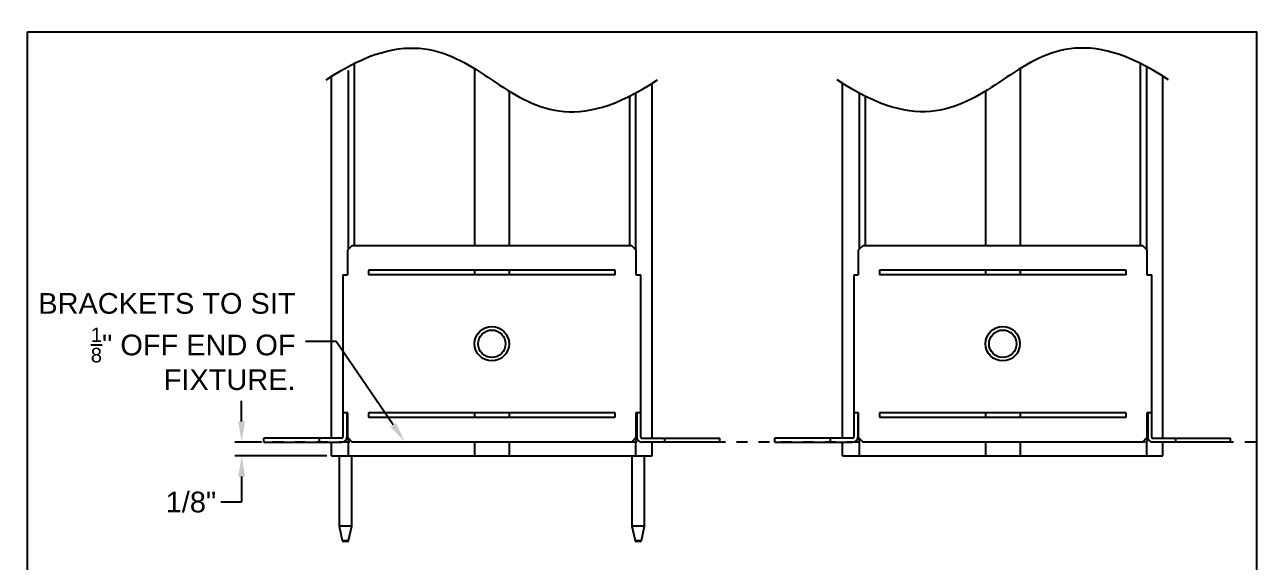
# Model space of a CAD drawing. Extents: x 0 to 11.1, y -12.5 to 0.1.
# Drawn here: x -0.03 to 11.12, y -4.8 to 0.06 of the extents above; entities that cross this region are included whole.
import ezdxf
from ezdxf import colors
from ezdxf.entities.mleader import LeaderData, LeaderLine
from ezdxf.math import Vec2, Vec3

# ---------------------------------------------------------------- set-up
doc = ezdxf.new("R2010")
doc.units = 0
doc.header["$LTSCALE"] = 0.5
doc.header["$MEASUREMENT"] = 0
doc.linetypes.add('PHANTOM', pattern=[0.5, 0.25, -0.05, 0.05, -0.05, 0.05, -0.05])
doc.layers.get('Defpoints').update_dxf_attribs({"linetype": 'CONTINUOUS'})
for name, color, linetype in [('Dimension', 10, 'CONTINUOUS'), ('FAB DWG', 221, 'CONTINUOUS'), ('Hardware', 242, 'CONTINUOUS'), ('Housing', 150, 'CONTINUOUS'), ('Mounting', 4, 'CONTINUOUS')]:
    doc.layers.add(name, color=color, linetype=linetype)
doc.layers.add('Text-Unprinted', color=131, linetype='CONTINUOUS', plot=False)
doc.styles.add('LSAD_Standard', font='arial.ttf')
doc.styles.get("Standard").update_dxf_attribs({"font": 'arial.ttf'})
doc.dimstyles.new('AD_X-SectionDetails', dxfattribs={"dimtxt": 0.1875, "dimasz": 0.1875, "dimexe": 0.0625, "dimexo": 0.042969, "dimgap": 0.0625, "dimtad": 0, "dimtih": 1, "dimtoh": 1, "dimdec": 3, "dimzin": 0, "dimdsep": 46, "dimtxsty": 'Standard', "dimcen": 0.125, "dimclrd": 256, "dimclre": 256, "dimclrt": 256, "dimadec": 0, "dimazin": 0, "dimtfac": 1, "dimtdec": 3, "dimtofl": 0, "dimtmove": 0, "dimatfit": 3, "dimfxl": 1, "dimfrac": 2, "dimtolj": 1, "dimtzin": 0, "dimarcsym": 0})

# ---------------------------------------------------------------- blocks, each defined once
blk = doc.blocks.new('*D0')
at = {"layer": 'Defpoints', "color": 0, "ltscale": 0.5, "transparency": 16777216}
for p in [(1.938, -3.716), (2.14, -3.716), (2.752, -3.841)]:
    blk.add_point(p, dxfattribs=at)
at = {"layer": 'FAB DWG', "lineweight": -2, "ltscale": 0.5, "transparency": 16777216}
for p, q in [((1.938, -3.528), (1.938, -3.341)), ((2.097, -3.716), (1.875, -3.716)), ((2.71, -3.841), (1.875, -3.841)), ((1.938, -4.028), (1.938, -4.26)), ((1.938, -4.26), (1.75, -4.26))]:
    blk.add_line(p, q, dxfattribs=at)
at = {"layer": 'FAB DWG', "ltscale": 0.5, "transparency": 16777216}
for points in [[(1.906, -3.528), (1.969, -3.528), (1.938, -3.716)], [(1.906, -4.028), (1.969, -4.028), (1.938, -3.841)]]:
    blk.add_solid(points, dxfattribs=at)
at = {"layer": 'FAB DWG', "ltscale": 0.5, "transparency": 16777216, "insert": (1.479, -4.26), "char_height": 0.1875, "attachment_point": 5}
blk.add_mtext('\\A1;1/8"', dxfattribs=at)

msp = doc.modelspace()

# ---------------------------------------------------------------- linework, layer by layer
at = {"layer": 'Dimension', "transparency": 16777216}
for points in [[(2.7025, -0.4362), (3.4525, 0.0638), (4.2025, -0.4362), (4.9525, -0.9362), (5.7025, -0.4362)], [(10.3275, -0.4362), (9.5775, 0.0638), (8.8275, -0.4362), (8.0775, -0.9362), (7.3275, -0.4362)]]:
    msp.add_open_spline(points, degree=3, dxfattribs=at)
at = {"layer": 'FAB DWG', "linetype": 'PHANTOM', "ltscale": 0.5, "transparency": 16777216}
msp.add_line((11.1173, -3.7156), (1.875, -3.7156), dxfattribs=at)
at = {"layer": 'Hardware', "lineweight": 25, "transparency": 16777216}
for p, q in [((2.8198, -3.8405), (2.8198, -4.4746)), ((2.9348, -4.4746), (2.9348, -3.8405)), ((5.4702, -3.8405), (5.4702, -4.4746)), ((5.5852, -4.4746), (5.5852, -3.8405)), ((2.8198, -4.4746), (2.9262, -4.4746)), ((2.82, -4.4768), (2.8491, -4.6077)), ((2.9346, -4.4768), (2.82, -4.4768)), ((2.9055, -4.6077), (2.9346, -4.4768)), ((2.9262, -4.4746), (2.9348, -4.4746)), ((5.4702, -4.4746), (5.5766, -4.4746)), ((5.4704, -4.4768), (5.4994, -4.6077)), ((5.5849, -4.4768), (5.4704, -4.4768)), ((5.5559, -4.6077), (5.5849, -4.4768)), ((5.5766, -4.4746), (5.5852, -4.4746)), ((2.8491, -4.6077), (2.9055, -4.6077)), ((2.8958, -4.6155), (2.8588, -4.6155)), ((5.4994, -4.6077), (5.5559, -4.6077)), ((5.5461, -4.6155), (5.5092, -4.6155))]:
    msp.add_line(p, q, dxfattribs=at)
for centre, start, end in [((2.8298, -4.4746), 180, 192.5), ((2.9248, -4.4746), 347.5, 0), ((5.4802, -4.4746), 180, 192.5), ((5.5752, -4.4746), 347.5, 0), ((2.8588, -4.6055), 192.5, 270), ((2.8958, -4.6055), 270, 347.5), ((5.5092, -4.6055), 192.5, 270), ((5.5461, -4.6055), 270, 347.5)]:
    msp.add_arc(centre, 0.01, start, end, dxfattribs=at)
at = {"layer": 'Housing', "ltscale": 0.5, "transparency": 16777216}
for p, q in [((2.9575, -0.287), (2.9575, -1.9358)), ((10.0725, -0.287), (10.0725, -1.9358)), ((4.0462, -0.3346), (4.0462, -1.9358)), ((8.9837, -0.3346), (8.9837, -1.9358)), ((4.3587, -0.5377), (4.3587, -1.9358)), ((8.6712, -0.5377), (8.6712, -1.9358)), ((5.4475, -0.5854), (5.4475, -1.9358)), ((7.5825, -0.5854), (7.5825, -1.9358)), ((4.0462, -2.1599), (4.0462, -2.2007)), ((4.3587, -2.1599), (4.3587, -2.2007)), ((8.6712, -2.1599), (8.6712, -2.2007)), ((8.9837, -2.1599), (8.9837, -2.2007)), ((4.0462, -3.4507), (4.0462, -3.4914)), ((4.3587, -3.4507), (4.3587, -3.4914)), ((8.6712, -3.4507), (8.6712, -3.4914)), ((8.9837, -3.4507), (8.9837, -3.4914)), ((4.0462, -3.7155), (4.0462, -3.8405)), ((4.3587, -3.7155), (4.3587, -3.8405)), ((8.6712, -3.7155), (8.6712, -3.8405)), ((8.9837, -3.7155), (8.9837, -3.8405))]:
    msp.add_line(p, q, dxfattribs=at)
at = {"layer": 'Housing', "transparency": 16777216}
for p, q in [((10.1275, -0.3154), (10.1275, -1.9713)), ((2.7525, -3.6797), (2.7525, -0.4036)), ((2.9025, -0.3512), (2.9025, -1.9713)), ((10.2775, -3.6797), (10.2775, -0.4036)), ((5.5025, -0.5569), (5.5025, -1.9713)), ((5.6525, -3.6797), (5.6525, -0.4688)), ((7.3775, -3.6797), (7.3775, -0.4688)), ((7.5275, -0.5569), (7.5275, -1.9713)), ((2.7525, -3.8405), (2.7525, -3.7156)), ((2.9025, -3.68), (2.9025, -3.8405)), ((5.5025, -3.68), (5.5025, -3.8405)), ((5.6525, -3.8405), (5.6525, -3.7156)), ((7.3775, -3.8405), (7.3775, -3.7156)), ((7.5275, -3.68), (7.5275, -3.8405)), ((10.1275, -3.68), (10.1275, -3.8405)), ((10.2775, -3.8405), (10.2775, -3.7156)), ((2.7525, -3.8405), (5.6525, -3.8405)), ((7.3775, -3.8405), (10.2775, -3.8405))]:
    msp.add_line(p, q, dxfattribs=at)
at = {"layer": 'Mounting', "transparency": 16777216}
for p, q in [((2.938, -1.9358), (2.898, -1.9758)), ((2.898, -2.1599), (2.898, -1.9758)), ((2.938, -1.9358), (5.467, -1.9358)), ((5.507, -1.9758), (5.467, -1.9358)), ((5.507, -1.9758), (5.507, -2.2007)), ((7.563, -1.9358), (7.523, -1.9758)), ((7.523, -2.1599), (7.523, -1.9758)), ((7.563, -1.9358), (10.092, -1.9358)), ((10.132, -1.9758), (10.092, -1.9358)), ((10.132, -1.9758), (10.132, -2.2007)), ((2.8541, -2.2007), (2.8541, -3.6717)), ((2.8541, -2.2007), (2.89, -2.2007)), ((2.898, -2.2007), (2.89, -2.2007)), ((2.898, -2.2007), (2.898, -2.1599)), ((5.3195, -2.1599), (3.0855, -2.1599)), ((3.0855, -2.1599), (3.0855, -2.2007)), ((5.3195, -2.2007), (3.0855, -2.2007)), ((5.3195, -2.2007), (5.3195, -2.1599)), ((5.507, -2.2007), (5.5509, -2.2007)), ((5.5509, -3.6717), (5.5509, -2.2007)), ((7.4791, -2.2007), (7.4791, -3.6717)), ((7.4791, -2.2007), (7.515, -2.2007)), ((7.523, -2.2007), (7.515, -2.2007)), ((7.523, -2.2007), (7.523, -2.1599)), ((9.9445, -2.1599), (7.7105, -2.1599)), ((7.7105, -2.1599), (7.7105, -2.2007)), ((9.9445, -2.2007), (7.7105, -2.2007)), ((9.9445, -2.2007), (9.9445, -2.1599)), ((10.132, -2.2007), (10.1759, -2.2007)), ((10.1759, -3.6717), (10.1759, -2.2007)), ((2.898, -3.4507), (2.8541, -3.4507)), ((2.89, -3.4507), (2.89, -3.6717)), ((2.898, -3.6755), (2.898, -3.4507)), ((3.0855, -3.4507), (3.0855, -3.4914)), ((5.3195, -3.4507), (3.0855, -3.4507)), ((5.3195, -3.4914), (5.3195, -3.4507)), ((5.5509, -3.4507), (5.507, -3.4507)), ((5.507, -3.4507), (5.507, -3.4914)), ((5.515, -3.4507), (5.515, -3.6717)), ((7.523, -3.4507), (7.4791, -3.4507)), ((7.515, -3.4507), (7.515, -3.6717)), ((7.523, -3.6755), (7.523, -3.4507)), ((7.7105, -3.4507), (7.7105, -3.4914)), ((9.9445, -3.4507), (7.7105, -3.4507)), ((9.9445, -3.4914), (9.9445, -3.4507)), ((10.1759, -3.4507), (10.132, -3.4507)), ((10.132, -3.4507), (10.132, -3.4914)), ((10.14, -3.4507), (10.14, -3.6717)), ((3.0855, -3.4914), (5.3195, -3.4914)), ((5.507, -3.4914), (5.507, -3.6755)), ((7.7105, -3.4914), (9.9445, -3.4914)), ((10.132, -3.4914), (10.132, -3.6755)), ((2.898, -3.6755), (2.938, -3.7155)), ((5.467, -3.7155), (5.507, -3.6755)), ((7.523, -3.6755), (7.563, -3.7155)), ((10.092, -3.7155), (10.132, -3.6755)), ((2.14, -3.7156), (2.14, -3.6797)), ((2.8461, -3.6797), (2.14, -3.6797)), ((2.14, -3.7156), (2.8461, -3.7156)), ((2.64, -3.6797), (2.64, -3.7156)), ((5.467, -3.7155), (2.938, -3.7155)), ((5.5589, -3.6797), (6.265, -3.6797)), ((6.265, -3.7156), (5.5589, -3.7156)), ((5.765, -3.6797), (5.765, -3.7156)), ((6.265, -3.7156), (6.265, -3.6797)), ((6.765, -3.7156), (6.765, -3.6797)), ((7.4711, -3.6797), (6.765, -3.6797)), ((6.765, -3.7156), (7.4711, -3.7156)), ((7.265, -3.6797), (7.265, -3.7156)), ((10.092, -3.7155), (7.563, -3.7155)), ((10.1839, -3.6797), (10.89, -3.6797)), ((10.89, -3.7156), (10.1839, -3.7156)), ((10.39, -3.6797), (10.39, -3.7156)), ((10.89, -3.7156), (10.89, -3.6797))]:
    msp.add_line(p, q, dxfattribs=at)
for centre, radius in [((4.2025, -2.8257), 0.1556), ((8.8275, -2.8257), 0.1556), ((4.2025, -2.8257), 0.1245), ((8.8275, -2.8257), 0.1245)]:
    msp.add_circle(centre, radius, dxfattribs=at)
for centre, radius, start, end in [((2.8461, -3.6717), 0.0439, 270, 0), ((2.8461, -3.6717), 0.008, 270, 0), ((5.5589, -3.6717), 0.0439, 180, 270), ((5.5589, -3.6717), 0.008, 180, 270), ((7.4711, -3.6717), 0.0439, 270, 0), ((7.4711, -3.6717), 0.008, 270, 0), ((10.1839, -3.6717), 0.0439, 180, 270), ((10.1839, -3.6717), 0.008, 180, 270)]:
    msp.add_arc(centre, radius, start, end, dxfattribs=at)
at = {"layer": 'Text-Unprinted', "ltscale": 0.5, "transparency": 16777216}
msp.add_lwpolyline([(0, 0), (11.1232, 0), (11.1232, -12.3857), (0, -12.3857)], close=True, dxfattribs=at)

# ---------------------------------------------------------------- dimensions: what is measured, and where the dimension line sits
at = {"layer": 'FAB DWG', "ltscale": 0.5, "transparency": 16777216}
dim = msp.add_linear_dim(base=(1.9376, -3.7155), p1=(2.7525, -3.8405), p2=(2.14, -3.7155), angle=90, dimstyle='AD_X-SectionDetails', override={"dimlunit": 5, "dimpost": '"'}, dxfattribs=at)
dim.commit()
dim.dimension.update_dxf_attribs({"geometry": '*D0', "text_midpoint": (1.4795, -4.2598), "dimtype": 128})

# ---------------------------------------------------------------- leaders
ml = msp.add_multileader_mtext('Standard', dxfattribs=at)
ml.set_content('\\A1;BRACKETS TO SIT {\\H0.7x;\\S1/8;}" OFF END OF FIXTURE. ', color=256, style='LSAD_Standard')
ml.set_leader_properties()
ml.build(insert=Vec2(0, 0))
ml.multileader.update_dxf_attribs({"text_left_attachment_type": 2, "text_right_attachment_type": 2, "dogleg_length": 0.36, "arrow_head_size": 0.1875})
ctx = ml.context
ctx.base_point, ctx.char_height, ctx.arrow_head_size, ctx.landing_gap_size, ctx.plane_origin = Vec3(0.0316, -2.8056), 0.1875, 0.1875, 0.09, Vec3(4.5996, 12.1208)
ctx.left_attachment, ctx.right_attachment, ctx.text_align_type = 2, 2, 2
notes = []
notes.append((ctx, [(1, (1, 1, 0), (2.793, -2.8056), (-1, 0), 0.2772, [(0, [(3.4169, -3.7155)], 0, [])])]))
ctx.mtext.insert, ctx.mtext.width, ctx.mtext.defined_height, ctx.mtext.alignment, ctx.mtext.flow_direction = Vec3(2.4258, -2.3663), 2.452359, 0.6491, 3, 5
for ctx, leaders in notes:
    for number, flags, end, landing, length, lines in leaders:
        leader = LeaderData()
        leader.index, (leader.has_last_leader_line, leader.has_dogleg_vector, leader.attachment_direction) = number, flags
        leader.last_leader_point, leader.dogleg_vector, leader.dogleg_length = Vec3(end), Vec3(landing), length
        for number, points, colour, breaks in lines:
            line = LeaderLine()
            line.index, line.vertices, line.color, line.breaks = number, Vec3.list(points), colors.encode_raw_color(colour), breaks
            leader.lines.append(line)
        ctx.leaders.append(leader)

doc.saveas('drawing.dxf')
